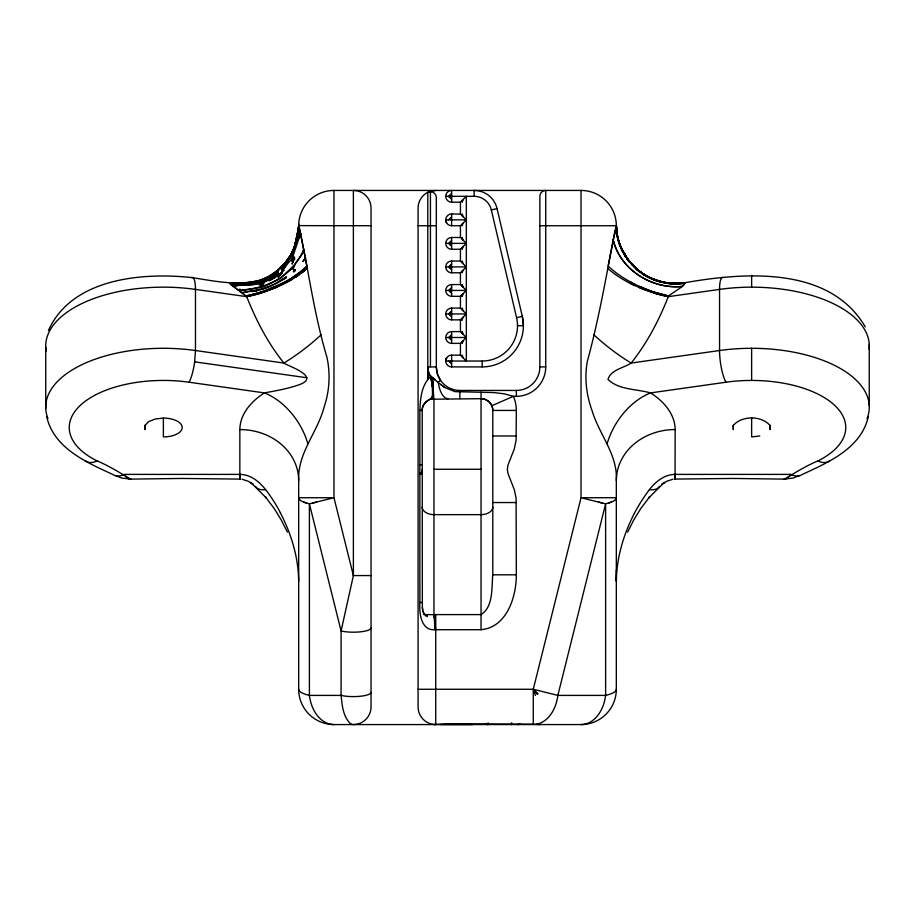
<?xml version="1.0" encoding="UTF-8"?>
<svg xmlns="http://www.w3.org/2000/svg" width="915" height="915" viewBox="0 0 915 915"><rect width="100%" height="100%" fill="white"/><g stroke="black" fill="none" stroke-linecap="round" stroke-linejoin="round"><path stroke-width="1.37" d="M430.393 399.237L481.038 398.677C487.318 398.551 492.922 404.133 492.796 410.435L492.796 574.803C491.504 587.819 493.482 606.908 481.038 614.594L435.734 614.594A26.524 20.313 0 0 0 433.973 614.651L423.828 614.571L422.341 607.48L422.204 410.435C421.643 403.572 428.289 400.69 432.532 397.133L432.726 388.509L430.954 376.843L444.656 387.48L455.052 391.654L493.7 392.558L504.325 393.839L513.384 396.321A35.296 35.296 0 0 1 516.335 410.435L516.094 440.367L514.299 448.91L507.962 465.106L507.345 469.361L508.019 473.615L514.356 489.777L516.094 498.218L516.335 574.803C516.392 596.923 506.773 627.393 481.038 629.714L435.734 629.714C420.9 631.407 419.196 613.279 419.859 602.482L419.859 410.435C420.294 398.814 421.369 385.249 430.382 376.82L428.449 371.947L427.797 366.904L427.797 192.322L435.734 190.434M419.859 473.867L422.204 473.867L422.204 469.269M616.333 569.988L616.333 581.3C616.584 557.429 623.698 534.005 634.598 512.915A206.779 146.194 77 0 1 646.253 493.986C652.83 484.207 662.563 474.45 675.156 474.393L790.743 474.393A23.527 14.354 63.6 0 0 802.466 474.336C828.761 462.269 861.061 448.098 868.266 416.863M85.358 460.84A23.527 14.354 -63.6 0 0 97.07 460.908C108.839 465.769 120.117 472.838 130.445 479.117L182.062 478.442L239.844 479.094L239.947 474.393L124.268 474.393A23.527 14.354 -63.6 0 1 112.545 474.336C86.25 462.269 53.939 448.098 46.745 416.863M280.459 512.857A206.779 146.274 -76.9 0 0 268.816 493.917C262.136 484.355 252.712 474.645 240.245 474.393C239.97 488.713 240.473 467.576 239.844 476.612M240.245 474.393L240.21 479.094L240.245 474.393L239.936 479.094L239.936 478.133M770.053 425.338L769.984 429.593L769.984 425.406C761.2 415.456 742.065 415.456 733.281 425.406L733.281 429.593L733.224 425.338M422.17 473.867L422.204 472.723M674.893 479.094L675.156 474.393L675.156 479.083L732.949 478.442L784.555 479.117C794.895 472.838 806.172 465.769 817.93 460.908A23.527 14.354 63.6 0 0 829.653 460.84M433.172 381.955L432.852 397.179L433.138 378.032L429.249 374.407L427.957 369.443L428.071 379.039L427.797 366.904L436.329 366.904A23.527 23.527 0 0 0 459.856 390.442L516.335 390.442A23.527 23.527 0 0 0 539.861 366.904L545.74 366.904L545.74 190.434A5.879 5.879 0 0 0 539.861 196.313L539.861 366.904M293.486 251.785L292.663 257.035L300.589 233.691L299.171 227.16L293.486 251.785L298.885 225.994L298.439 230.225M615.063 230.649C606.519 274.34 599.153 318.214 587.373 361.196C584.25 377.701 586.355 394.811 592.028 410.526C599.051 434.385 617.762 454.4 616.333 480.512L616.333 689.269A35.296 35.296 0 0 1 581.036 724.566L333.964 724.566A35.296 35.296 0 0 1 298.679 689.269L298.679 480.512C297.352 453.188 317.551 432.44 324.093 407.129C329.56 391.06 330.544 373.629 326.884 357.056C314.783 316.647 309.053 274.912 300.646 233.691L299.251 237.751M292.034 256.097L291.931 258.602L281.946 270.703L281.866 272.121C281.66 273.951 258.899 286.235 274.054 277.6C289.643 266.665 263.04 284.233 262.388 282.655M462.281 200.351L462.166 202.192L463.184 199.459M462.281 223.889L462.166 225.731L463.184 222.986M462.281 247.416L462.166 249.257L463.184 246.524M462.281 270.943L462.166 272.784L463.184 270.051M462.281 294.481L462.166 296.311L460.439 296.311L460.439 308.081L466.33 313.959L460.439 319.85L460.439 331.607L466.33 337.498L460.439 343.377L460.439 355.146L466.33 361.025L466.33 196.313L460.439 202.192L460.439 213.961L466.33 219.84L460.439 225.731L460.439 237.488L466.33 243.379L460.439 249.257L460.439 261.027L466.33 266.906L460.439 272.784L460.439 284.554L466.33 290.432L460.577 296.185M462.281 318.008L462.166 319.85L460.577 319.724M462.281 341.535L462.166 343.377L463.184 340.643M298.256 232.101L298.679 225.33L298.679 231.769M240.13 477.607L240.233 476.166M239.844 479.094L239.844 429.558C239.982 413.729 251.751 400.884 264.469 392.912C277.016 390.545 289.769 388.463 301.698 383.762C318.363 375.813 289.014 366.48 283.844 363.049L195.467 350.525A117.658 58.823 0 0 0 47.923 418.464M298.164 231.609L299.354 224.381L293.589 250.63L297.73 233.851M298.164 231.392L298.759 225.628L371.032 225.731M285.537 266.894L281.992 270.257L285.674 265.67L282.094 269.376L282.186 268.736L285.869 264.469L282.335 267.946L285.949 264.023L292.262 253.878L282.483 267.26L286.052 263.531L292.217 254.301L285.949 264.023M97.07 460.908A94.119 47.065 0 0 1 82.11 403.755A94.119 47.065 0 0 1 189.039 382.218A23.527 5.559 -81.9 0 0 194.655 361.848L195.467 350.525L195.467 289.392A23.527 5.559 -81.9 0 0 191.498 277.554C141.985 272.235 71.542 278.366 48.426 330.578M655.209 280.024A59.018 58.8 60.1 0 0 660.127 281.568A59.223 59.006 60.2 0 0 683.848 282.929C688.503 284.474 669.734 293.726 668.282 296.654C658.994 320.319 647.065 343.136 631.156 363.049C623.847 367.956 610.534 369.877 607.983 379.428C618.654 389.996 636.691 388.932 650.531 392.912L725.961 382.218A94.119 47.065 0 0 1 832.89 403.755A94.119 47.065 0 0 1 817.93 460.908M482.205 361.025L445.742 361.025L446.531 358.085L445.742 361.025A5.879 5.879 0 0 0 451.621 366.904L482.205 366.904A41.175 41.175 0 0 0 522.305 316.338L497.051 208.597A23.527 23.527 0 0 0 474.142 190.434L474.142 196.313A17.648 17.648 0 0 1 491.332 209.935L516.575 317.677A35.296 35.296 0 0 1 482.205 361.025L482.205 366.904M298.21 229.425L298.759 225.639M297.386 237.099L297.821 234.606L297.375 237.134M297.101 237.671L297.741 234.034M422.867 611.3L424.56 614.137M616.333 234.286L616.333 225.364L615.658 228.098M539.861 225.731L616.195 225.731L608.098 265.933A58.823 24.19 22.2 0 0 631.133 282.266L635.17 284.702L631.133 282.266M286.178 262.96L292.32 253.547L286.189 262.948L282.586 266.825L286.258 262.662L282.678 266.482L292.48 252.586M293.624 250.39L296.849 237.317M539.85 724.566L533.273 724.188L533.273 689.269L581.036 497.726L581.036 190.434L333.964 190.434A35.296 35.296 0 0 0 298.679 225.731A58.995 58.331 0 0 1 298.347 231.792M607.102 443.855A58.823 39.951 -57.7 0 1 650.531 392.912C663.261 400.884 675.03 413.729 675.156 429.558L675.064 479.094L675.064 477.607M460.439 355.146L451.621 355.146A5.879 5.879 0 0 0 445.742 361.025L446.188 359.435M296.883 238.884C293.28 258.751 277.714 275.518 258.533 281.397M283.295 264.835C289.529 257.55 294.561 249.029 296.769 239.627M654.751 279.841L667.195 283.067L685.152 283.192L681.869 286.452C651.823 289.598 619.924 269.433 613.073 239.398A57.782 49.707 26 0 0 628.777 267.249C642.742 280.791 662.414 288.191 681.869 286.452M869.113 349.21A117.658 58.823 0 0 0 719.545 289.392L668.282 296.654A58.823 22.749 21.3 0 1 656.192 293.715L643.337 289.312L630.744 283.661A58.823 22.749 21.3 0 1 607.743 268.358M294.779 246.547A58.48 57.805 0 0 1 290.81 254.77L295.888 243.299M463.184 293.578L462.166 296.311L460.943 295.82M463.184 317.116L462.166 319.85L460.943 319.346M446.531 219.84L446.188 220.709L445.742 219.84A5.879 5.879 0 0 1 451.621 213.961L460.577 214.087M451.621 193.374L450.763 194.232L451.621 196.313L450.763 198.395L451.621 199.253M451.621 240.428L450.763 241.297L451.621 243.379L450.763 245.449L451.621 246.318M451.621 263.966L450.763 264.824L451.621 266.906L450.763 268.987L451.621 269.845M451.621 287.493L450.763 288.351L451.621 290.432L450.763 292.514L451.621 293.372M451.621 311.02L450.763 311.889L451.621 313.959L450.763 316.041L451.621 316.91M451.621 334.558L450.763 335.416L451.621 337.498L450.763 339.579L451.621 340.437M448.682 361.025L449.54 361.882L451.621 361.025L450.763 363.106L451.621 363.964M294.424 247.061L293.223 249.841M422.341 607.48L422.547 609.584M627.621 532.141L633.706 520.052L640.74 508.614L649.604 496.845M445.742 361.025L446.188 360.167L446.531 361.025M293.486 258.51L291.954 261.015M649.787 496.548L648.552 498.092L664.37 482.342L661.865 484.355L666.738 481.279L673.005 479.22M191.498 277.554C221.499 281.957 260.295 291.931 283.284 264.858M290.284 255.64A59.2 58.526 0 0 1 285.594 262.285L276.913 270.886L270.897 274.912M460.439 202.192L451.621 202.192A5.879 5.879 0 0 1 445.742 196.313L448.682 196.313L449.54 195.455L451.621 196.313L474.142 196.313M450.031 197.903L451.621 196.313L450.031 194.723M448.682 219.84L449.54 218.982L451.621 219.84L450.763 217.759L451.621 216.901M460.439 249.257L451.621 249.257A5.879 5.879 0 0 1 445.742 243.379L448.682 243.379L449.54 242.509L451.621 243.379L466.33 243.379M450.031 244.968L451.621 243.379L450.031 241.777M460.439 272.784L451.621 272.784A5.879 5.879 0 0 1 445.742 266.906L448.682 266.906L449.54 266.048L451.621 266.906L466.33 266.906M450.031 268.495L451.621 266.906L450.031 265.316M460.439 284.554L451.621 284.554A5.879 5.879 0 0 0 445.742 290.432L448.682 290.432L449.54 289.575L451.621 290.432L466.33 290.432M450.031 292.022L451.621 290.432L450.031 288.843M460.439 308.081L451.621 308.081A5.879 5.879 0 0 0 445.742 313.959L448.682 313.959L449.54 313.102L451.621 313.959L466.33 313.959M450.031 315.561L451.621 313.959L450.031 312.37M460.439 331.607L451.621 331.607A5.879 5.879 0 0 0 445.742 337.498L448.682 337.498L449.54 336.629L451.621 337.498L466.33 337.498M450.031 339.088L451.621 337.498L450.031 335.908M450.031 362.615L451.621 361.025M299.56 225.731L298.85 225.879L306.948 266.231C296.666 275.472 284.714 283.753 271.32 287.79L262.605 291.805L245.883 295.968L239.913 291.382M279.029 269.056L281.225 266.997M46.15 351.017A117.658 58.823 0 0 1 195.467 289.392L246.718 296.654A58.823 22.749 -21.3 0 0 258.819 293.715C276.319 288.397 293.429 280.505 307.268 268.358M304.752 270.543L301.95 272.762M256.429 293.475L271.298 288.614L285.755 281.454A59.029 24.076 -22.1 0 0 291.405 278.149L299.113 272.91A58.903 24.042 -22.1 0 0 306.96 266.231M298.885 274.992L295.556 277.222M261.187 279.887L269.422 275.964M291.988 279.418L275.953 287.539L258.819 293.715L246.718 296.654L242.921 293.624L243.333 292.686L246.215 291.999L256.852 290.524L251.659 291.553C264.629 289.918 275.552 284.588 286.521 277.462L282.712 279.555L286.349 276.868L274.912 283.764L264.275 288.374L241.697 292.697L229.905 283.49L231.392 282.952M608.772 502.998L611.426 502.06A35.296 8.544 0 0 0 616.333 497.726L581.036 497.726L605.616 503.845L611.426 502.06M261.736 280.928C289.369 267.763 251.03 287.55 251.568 283.833C271.881 279.658 246.135 284.13 241.926 283.501M262.113 281.9L274.02 275.895L278.229 272.27L269.593 278.091L261.976 281.546L269.57 277.977L278.32 271.606L269.536 277.611L261.816 281.134L269.513 277.394M259.563 283.558L252.403 284.874L232.113 285.572C248.056 285.308 265.419 284.874 278.114 273.585L278.16 272.99C270.6 278.972 261.393 283.295 251.831 284.165M491.812 405.734L513.384 396.321L516.335 396.321A29.417 29.417 0 0 0 545.74 366.904M451.621 196.313L449.54 197.171L448.682 196.313M451.621 243.379L449.54 244.236L448.682 243.379M451.621 266.906L449.54 267.763L448.682 266.906M451.621 290.432L449.54 291.29L448.682 290.432M451.621 313.959L449.54 314.829L448.682 313.959M451.621 337.498L449.54 338.356L448.682 337.498M799.035 475.834L792.767 478.168L784.121 479.037M312.781 502.998L316.544 502.06M259.929 284.382L262.674 283.513M491.332 209.935L497.051 208.597M516.575 317.677L522.305 316.338L523.391 325.729L517.501 325.729M258.213 280.916L243.093 283.055L230.294 282.918L250.79 282.827L230.054 283.307L234.091 283.501M682.533 283.147C742.923 272.281 829.23 265.201 865.27 326.884M239.307 290.959L263.783 286.875L280.345 278.515L292.594 267.329L285.697 273.768L292.628 267.523L293.075 269.788L293.932 268.964L292.766 268.278L294.447 266.459C295.442 260.306 302.991 255.903 304.009 249.395L302.945 250.721L303.62 250.504C297.672 260.466 299.88 259.86 285.674 273.631C273.162 284.348 255.216 289.655 238.22 290.169L232.113 285.674L237.042 285.663L232.341 284.794L243.196 284.611L231.163 284.885L230.397 284.176L234.812 284.13L229.985 283.639L251.27 283.456L258.842 282.014M615.452 225.731L616.264 225.57C616.058 260.558 650.908 289.323 685.152 283.192M258.682 281.683L251.03 283.124L229.905 283.192L233.931 283.307M759.805 435.975L751.638 436.913L751.638 417.892M684.923 282.987L673.383 283.661L684.923 282.987L673.349 283.65L667.195 283.067L679.25 283.65L685.026 283.032M683.516 282.964L683.848 282.929C665.88 285.331 647.099 279.327 634.084 266.677M251.145 283.284L234.297 283.707M440.012 724.566L472.803 724.566M679.262 283.581L673.326 283.639L685.106 283.101L667.47 283.284L654.797 279.887M679.502 283.799C668.785 284.622 658.388 281.488 648.701 277.154L661.168 281.934M448.224 196.611L452.502 196.611M460.439 225.731L451.621 225.731A5.879 5.879 0 0 1 445.742 219.84L446.531 222.78L445.742 219.84L466.33 219.84M418.086 225.731L436.329 225.731M445.742 243.379A5.879 5.879 0 0 1 451.621 237.488L460.439 237.488M445.742 266.906A5.879 5.879 0 0 1 451.621 261.027L460.439 261.027M445.742 290.432A5.879 5.879 0 0 0 451.621 296.311L460.439 296.311M445.742 313.959A5.879 5.879 0 0 0 451.621 319.85L460.439 319.85M445.742 337.498A5.879 5.879 0 0 0 451.621 343.377L460.439 343.377M419.859 410.435L422.204 410.435A11.769 11.769 0 0 1 433.973 398.677A23.527 0.835 -90 0 1 433.55 395.383L433.195 392.546M516.335 410.435L492.796 410.435A11.769 11.769 0 0 0 481.038 398.677M492.796 435.986L516.335 435.986M419.859 464.66L422.204 464.66M433.973 469.269L481.038 469.269M492.796 502.541L516.335 502.541M492.796 574.803L516.335 574.803M371.032 575.569L353.384 575.569L333.964 497.726L333.964 190.434M419.859 602.482L422.204 602.482M418.086 689.269L533.273 689.269L557.853 695.4L605.616 695.4A35.296 8.544 0 0 0 616.333 689.269M130.891 479.037L122.233 478.168L115.976 475.834M667.412 283.204L673.52 283.753L685.106 283.101L673.52 283.753L661.007 281.831M533.273 724.188L448.682 723.731L433.973 724.566M194.655 361.848L306.971 377.769M189.039 382.218L264.469 392.912A58.823 39.951 57.7 0 1 307.909 443.855M598.456 502.06L602.23 502.998M669.242 295.865C657.462 293.692 645.979 289.769 635.285 284.393M242.018 479.231L248.297 481.29L253.169 484.378L250.664 482.354L266.459 498.092L265.224 496.548M303.586 502.06L309.396 503.845L333.964 497.726L298.679 497.726A35.296 8.544 0 0 0 303.586 502.06L306.239 502.998M665.296 295.053L652.475 291.725L639.551 286.395M668.282 296.654L656.192 293.715L639.059 287.539M632.608 265.201C640.237 273.482 650.382 278.698 661.065 281.866M618.78 241.514A58.48 58.274 60.2 0 1 616.333 225.364C616.241 251.671 635.959 275.552 661.236 282.014L655.026 280.059L644.023 274.431M648.678 277.142L653.539 279.304M630.744 283.661L634.85 285.652M235.784 284.611L231.861 283.01L233.805 283.57A58.812 58.148 0 0 0 235.853 283.742M440.767 384.506L444.656 387.48M616.195 225.731C616.401 247.29 629.806 267.317 648.758 277.199M433.138 378.032L435.632 380.034M637.412 269.696L642.845 273.745M624.545 254.519C630.595 263.978 638.864 272.19 648.918 277.348C633.386 269.021 621.148 254.324 617.614 236.871M535.401 695.457L533.273 689.269L538.1 693.696M450.031 218.25L451.621 219.84M637.481 269.742L628.205 259.952A58.491 57.382 36.6 0 1 616.31 225.456L616.424 228.212L616.333 225.387C616.687 238.929 621.491 252.54 630.458 262.788M632.654 265.293C624.179 255.834 618.002 244.076 616.573 231.346M632.574 265.121L628.205 259.952L632.482 265.041M533.273 689.269L537.299 694.428M265.407 496.845L274.26 508.614L281.294 520.052L287.39 532.141M621.514 248.846L628.273 260.135M621.514 248.8L628.262 260.089L621.514 248.777L619.203 242.91M624.465 254.404L619.192 242.761M280.402 512.915C291.313 534.005 298.427 557.429 298.679 581.3M419.859 472.712L420.397 473.867M246.718 296.654C256.017 320.319 267.946 343.136 283.844 363.049A58.823 13.931 -38.9 0 0 321.188 334.753M463.184 216.695L462.166 213.961L462.281 215.803M463.184 240.222L462.166 237.488L462.281 239.33M463.184 263.76L462.166 261.027L462.281 262.857M463.184 287.287L462.166 284.554L462.281 286.395M463.184 310.814L462.166 308.081L462.281 309.922M463.184 334.352L462.166 331.607L462.281 333.449M463.184 357.879L462.166 355.146L462.281 356.987M445.742 219.84L446.188 221.43M430.382 376.82L431.4 380.709A23.527 6.84 72.3 0 1 430.919 398.974M617.602 236.985L616.264 225.57M435.734 629.714L435.254 625.677L434.98 629.76A23.527 1.006 87.1 0 0 433.973 614.628M427.156 614.983L427.305 616.584L426.207 614.823L425.395 615.932L425.338 614.56M674.778 476.166L674.881 477.607M239.844 476.166L239.936 477.607M433.55 395.383L432.841 385.387L433.413 392.775M144.959 425.338L145.016 429.593L145.016 425.406L148.653 421.632L155.207 419.024L163.373 418.086A18.826 9.413 0 0 1 182.199 427.499A18.826 9.413 0 0 1 163.373 436.913L163.373 417.892M674.767 474.393L674.801 479.094M675.064 474.393L675.064 479.094M869.25 344.429L869.25 405.677M751.638 275.392L751.638 287.161M751.638 348.295L751.638 380.434M516.335 390.442L516.335 396.321M511.622 722.85L511.622 724.566M488.095 722.85L488.095 724.566A5.879 5.879 0 0 1 485.156 723.776M481.038 392.089L481.038 629.714M459.856 390.442L459.856 398.677M451.621 202.192L451.621 190.434A5.879 5.879 0 0 0 445.742 196.313M451.621 213.961L451.621 225.731M451.621 237.488L451.621 249.257M451.621 261.027L451.621 272.784M451.621 284.554L451.621 296.311M451.621 308.081L451.621 319.85M451.621 331.607L451.621 343.377M451.621 355.146L451.621 366.904M435.734 614.594L435.734 724.566A17.648 17.648 0 0 1 418.086 706.918L418.086 208.082A17.648 17.648 0 0 1 427.797 192.322A5.879 5.879 0 0 1 436.329 197.571L436.329 366.904L437.404 373.972L440.561 380.377L438.205 382.024A23.527 10.305 90 0 0 448.053 398.677M433.973 398.677L433.973 617.328M430.439 191.692L430.439 366.904M304.855 257.104L304.855 259.952M239.844 288.934L239.844 291.736M45.75 347.277L45.75 408.525M520.452 723.776A5.879 5.879 0 0 1 517.501 724.566M492.796 507.082A11.769 7.56 0 0 1 481.038 514.642L433.973 514.642A11.769 7.56 0 0 1 422.204 507.082M725.961 382.218A23.527 5.559 81.9 0 1 719.545 350.525L719.545 289.392A23.527 5.559 81.9 0 1 722.759 277.405M866.962 418.761A117.658 58.823 0 0 0 719.545 350.525L631.156 363.049A58.823 13.931 38.9 0 1 593.812 334.753M536.064 724.348A35.296 24.957 90 0 0 557.853 695.4L605.616 503.845L605.616 695.4A35.296 24.957 -90 0 1 581.036 724.566M333.964 724.566A35.296 24.957 90 0 1 309.396 695.4A35.296 8.544 0 0 1 298.679 689.269M581.036 190.434A35.296 35.296 0 0 1 616.333 225.731A58.823 58.16 0 0 0 618.529 241.48M678.415 283.787A58.823 58.16 0 0 1 669.86 283.65M666.303 283.215A58.823 58.16 0 0 1 663.947 282.815M661.534 282.3A58.823 58.16 0 0 1 659.155 281.683M657.976 281.34A58.823 58.16 0 0 1 652.063 279.212M650.885 278.698A58.823 58.16 0 0 1 646.31 276.41M645.189 275.77A58.823 58.16 0 0 1 641.895 273.699M639.791 272.19A58.823 58.16 0 0 1 635.753 268.907M629.474 262.365A58.823 58.16 0 0 1 627.13 259.3M625.688 257.195A58.823 58.16 0 0 1 624.35 255.033M623.115 252.837A58.823 58.16 0 0 1 620.965 248.331M620.496 247.21A58.823 58.16 0 0 1 618.872 242.612M619.146 242.669A58.48 58.274 60.2 0 0 621.376 248.537L627.907 259.723L636.989 269.445A59.018 58.8 60.1 0 0 653.996 279.578M259.437 283.192A18.391 0.858 69.4 0 1 259.803 283.993M262.331 282.426A19.135 1.064 74.8 0 1 262.628 283.261M292.56 254.141A28.491 7.114 80.6 0 1 292.697 253.181M292.331 256.532A37.595 12.81 73.3 0 1 292.411 255.377M292.949 261.793A47.065 21.137 65.2 0 1 292.869 259.448M294.641 259.528A51.778 20.622 68.2 0 1 294.493 256.955M260.043 280.345A58.812 58.148 0 0 1 258.11 281.008M257.126 281.317A58.812 58.148 0 0 1 253.169 282.369M252.163 282.586A58.812 58.148 0 0 1 246.101 283.547M270.2 275.541A59.109 58.434 0 0 0 276.913 270.886A58.537 57.874 0 0 0 285.583 262.285M256.383 293.498A58.903 24.042 -22.1 0 1 245.849 295.991M297.775 235.807A58.995 58.331 0 0 1 297.386 237.797M239.844 429.558A58.823 50.943 0 0 1 298.679 480.512M616.333 480.512A58.823 50.943 0 0 1 675.156 429.558M371.032 627.919A17.648 4.266 0 0 1 360.258 631.853A17.648 4.266 0 0 1 341.089 630.984L309.396 503.845L309.396 695.4L341.089 695.4A17.648 4.266 0 0 0 360.258 696.269A17.648 4.266 0 0 0 371.032 692.335M790.743 474.347A39.196 10.797 -80.4 0 1 785.642 478.991M129.37 479.014A39.196 10.82 80.5 0 1 124.268 474.439M659.498 486.38A35.296 15.875 46 0 1 649.456 489.616M265.556 489.616A35.296 15.887 -46 0 1 255.502 486.38M293.36 257.756A58.823 50.943 0 0 1 291.473 261.004M284.302 269.948A58.823 50.943 0 0 1 278.366 275.095M277.302 275.873A58.823 50.943 0 0 1 269.262 280.711M264.286 282.929A58.823 50.943 0 0 1 259.082 284.737M299.171 227.16L299.308 229.642L299.171 227.16M432.738 394.891L432.532 397.133L432.566 385.043L430.954 376.843L432.372 384.815L432.738 394.891M300.372 232.479L299.159 237.111L300.372 232.479M298.313 229.585L296.872 237.717L298.919 226.291L298.324 229.654M300.6 233.748L300.2 235.807L300.646 233.691M353.384 575.569L341.089 630.984L341.089 695.4C342.119 705.019 342.908 716.17 350.148 723.365A43.966 13.897 90 0 0 353.384 724.566A17.648 17.648 0 0 0 371.032 706.918L371.032 208.082A17.648 17.648 0 0 0 353.384 190.434L353.384 575.569M296.872 238.781L293.761 249.658L296.872 238.826M300.109 231.278L299.708 232.113L300.109 231.278M305.564 257.744L302.991 261.381L305.564 257.744M293.635 260.5L292.137 263.852L293.635 260.5M295.156 269.742L293.452 271.298L293.658 272.052L295.373 270.565L295.156 269.742M281.854 273.402L278.126 276.959L281.854 273.402M278.069 274.374L274.077 277.966L269.822 280.001L278.069 274.374M269.468 276.765L261.576 280.55L269.468 276.765M269.479 276.959L261.644 280.699L269.479 276.959M262.948 284.302L260.26 285.148L262.948 284.302M258.556 281.454L250.904 282.964L258.602 281.534M628.216 259.997L621.491 248.686L628.216 259.997"/></g></svg>
